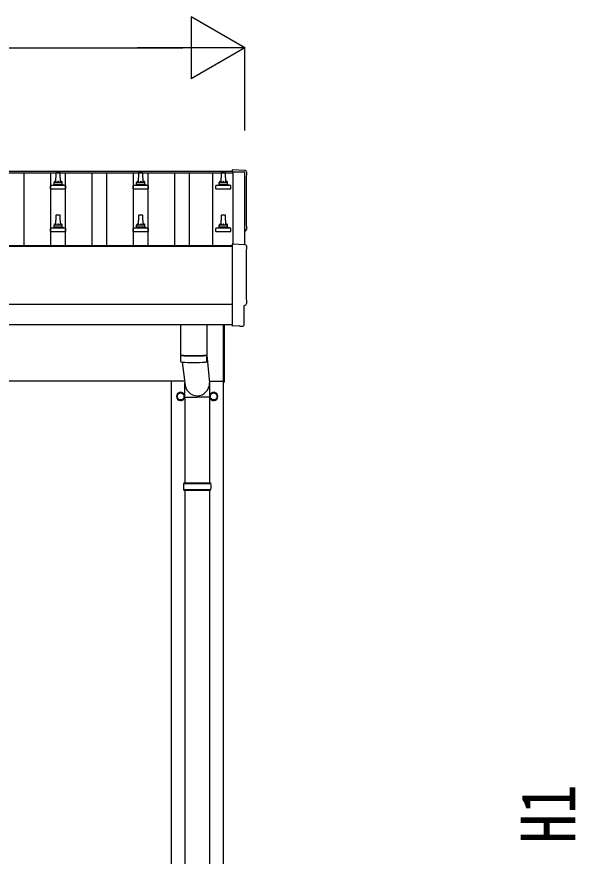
# Model space of a CAD drawing. Units: millimetres, scale not verified. Extents: x -16820 to 16820, y -11880 to 11880.
# Drawn here: x -4018 to -2667, y -7227 to -5194 of the extents above; entities that cross this region are included whole.
import ezdxf
from ezdxf.enums import TextEntityAlignment as Align

# ---------------------------------------------------------------- set-up
doc = ezdxf.new("R2010")
doc.units = ezdxf.units.MM
doc.header["$LTSCALE"] = 60
for name, color, linetype in [('0-4_YKK_13', 4, 'Continuous'), ('0-5_YKK_A1', 4, 'Continuous'), ('0-6_YKK_D', 6, 'Continuous')]:
    doc.layers.add(name, color=color, linetype=linetype)
doc.styles.add('ＭＳ ゴシック', font='')
doc.styles.get('ＭＳ ゴシック').set_extended_font_data('MS Gothic')

msp = doc.modelspace()

# ---------------------------------------------------------------- linework, layer by layer
at = {"layer": '0-4_YKK_13'}
for p, q in [((-3923.06, -5571.89), (-3923.79, -5595.42)), ((-3913.52, -5570.92), (-3922.06, -5570.92)), ((-3911.79, -5595.42), (-3912.52, -5571.89)), ((-3723.06, -5571.89), (-3723.79, -5595.42)), ((-3713.52, -5570.92), (-3722.06, -5570.92)), ((-3711.79, -5595.42), (-3712.52, -5571.89)), ((-3523.06, -5571.89), (-3523.79, -5595.42)), ((-3513.52, -5570.92), (-3522.06, -5570.92)), ((-3511.79, -5595.42), (-3512.52, -5571.89)), ((-3936.04, -5610.92), (-3936.04, -5603.2)), ((-3936.04, -5610.92), (-3899.54, -5610.92)), ((-3899.92, -5602.42), (-3935.66, -5602.42)), ((-3935.27, -5602.23), (-3928.55, -5600.6)), ((-3907.41, -5600.42), (-3928.17, -5600.42)), ((-3927.79, -5599.63), (-3927.79, -5595.42)), ((-3908.79, -5595.42), (-3926.79, -5595.42)), ((-3907.79, -5599.63), (-3907.79, -5595.42)), ((-3900.3, -5602.23), (-3907.02, -5600.6)), ((-3899.54, -5610.92), (-3899.54, -5603.2)), ((-3736.04, -5610.92), (-3736.04, -5603.2)), ((-3736.04, -5610.92), (-3699.54, -5610.92)), ((-3699.92, -5602.42), (-3735.66, -5602.42)), ((-3735.27, -5602.23), (-3728.55, -5600.6)), ((-3707.41, -5600.42), (-3728.17, -5600.42)), ((-3727.79, -5599.63), (-3727.79, -5595.42)), ((-3708.79, -5595.42), (-3726.79, -5595.42)), ((-3707.79, -5599.63), (-3707.79, -5595.42)), ((-3700.3, -5602.23), (-3707.02, -5600.6)), ((-3699.54, -5610.92), (-3699.54, -5603.2)), ((-3536.04, -5610.92), (-3536.04, -5603.2)), ((-3536.04, -5610.92), (-3499.54, -5610.92)), ((-3499.92, -5602.42), (-3535.66, -5602.42)), ((-3535.27, -5602.23), (-3528.55, -5600.6)), ((-3507.41, -5600.42), (-3528.17, -5600.42)), ((-3527.79, -5599.63), (-3527.79, -5595.42)), ((-3508.79, -5595.42), (-3526.79, -5595.42)), ((-3507.79, -5599.63), (-3507.79, -5595.42)), ((-3500.3, -5602.23), (-3507.02, -5600.6)), ((-3499.54, -5610.92), (-3499.54, -5603.2)), ((-3923.06, -5675.23), (-3923.79, -5698.75)), ((-3913.52, -5674.25), (-3922.06, -5674.25)), ((-3911.79, -5698.75), (-3912.52, -5675.23)), ((-3723.06, -5675.23), (-3723.79, -5698.75)), ((-3713.52, -5674.25), (-3722.06, -5674.25)), ((-3711.79, -5698.75), (-3712.52, -5675.23)), ((-3523.06, -5675.23), (-3523.79, -5698.75)), ((-3513.52, -5674.25), (-3522.06, -5674.25)), ((-3511.79, -5698.75), (-3512.52, -5675.23)), ((-3936.04, -5714.25), (-3936.04, -5706.54)), ((-3899.92, -5705.75), (-3935.66, -5705.75)), ((-3935.27, -5705.57), (-3928.55, -5703.94)), ((-3907.41, -5703.75), (-3928.17, -5703.75)), ((-3927.79, -5702.96), (-3927.79, -5698.75)), ((-3908.79, -5698.75), (-3926.79, -5698.75)), ((-3907.79, -5702.96), (-3907.79, -5698.75)), ((-3900.3, -5705.57), (-3907.02, -5703.94)), ((-3899.54, -5714.25), (-3899.54, -5706.54)), ((-3736.04, -5714.25), (-3736.04, -5706.54)), ((-3699.92, -5705.75), (-3735.66, -5705.75)), ((-3735.27, -5705.57), (-3728.55, -5703.94)), ((-3707.41, -5703.75), (-3728.17, -5703.75)), ((-3727.79, -5702.96), (-3727.79, -5698.75)), ((-3708.79, -5698.75), (-3726.79, -5698.75)), ((-3707.79, -5702.96), (-3707.79, -5698.75)), ((-3700.3, -5705.57), (-3707.02, -5703.94)), ((-3699.54, -5714.25), (-3699.54, -5706.54)), ((-3536.04, -5714.25), (-3536.04, -5706.54)), ((-3499.92, -5705.75), (-3535.66, -5705.75)), ((-3535.27, -5705.57), (-3528.55, -5703.94)), ((-3507.41, -5703.75), (-3528.17, -5703.75)), ((-3527.79, -5702.96), (-3527.79, -5698.75)), ((-3508.79, -5698.75), (-3526.79, -5698.75)), ((-3507.79, -5702.96), (-3507.79, -5698.75)), ((-3500.3, -5705.57), (-3507.02, -5703.94)), ((-3499.54, -5714.25), (-3499.54, -5706.54)), ((-3936.04, -5714.25), (-3899.54, -5714.25)), ((-3736.04, -5714.25), (-3699.54, -5714.25)), ((-3536.04, -5714.25), (-3499.54, -5714.25)), ((-3621.79, -5940.11), (-3621.79, -6013.16)), ((-3557.79, -5940.11), (-3557.79, -6013.16)), ((-3517.79, -6078.85), (-3517.79, -5940.11)), ((-3515.79, -5940.11), (-3515.79, -6078.85)), ((-3496.79, -5942.13), (-3496.79, -5943.14)), ((-3477.16, -5943.14), (-3470.24, -5942.77)), ((-3621.82, -6014.16), (-3621.59, -6027.14)), ((-3617.31, -6013.44), (-3617.3, -6014.44)), ((-3562.26, -6013.44), (-3562.28, -6014.44)), ((-3557.99, -6027.14), (-3557.76, -6014.16)), ((-3557.79, -6013.59), (-3551.23, -6080.25)), ((-3617.49, -6030.37), (-3611.35, -6080.25)), ((-3611.44, -6114.92), (-3611.44, -6080.25)), ((-3551.14, -6114.92), (-3551.14, -6080.25)), ((-3517.79, -6078.85), (-3515.79, -6078.85)), ((-3629.89, -6113.1), (-3629.79, -6113.1)), ((-3629.89, -6113.6), (-3629.79, -6113.6)), ((-3611.44, -6114.92), (-3581.29, -6114.92)), ((-3611.29, -6114.92), (-3611.29, -6322.35)), ((-3551.14, -6114.92), (-3581.29, -6114.92)), ((-3551.29, -6114.92), (-3551.29, -6322.35)), ((-3549.89, -6113.1), (-3549.79, -6113.1)), ((-3549.89, -6113.6), (-3549.79, -6113.6)), ((-3613.29, -6322.35), (-3549.29, -6322.35)), ((-3613.29, -6322.35), (-3613.29, -6324.35)), ((-3549.29, -6322.35), (-3549.29, -6324.35)), ((-3614.29, -6324.35), (-3548.29, -6324.35)), ((-3614.29, -6338.35), (-3548.29, -6338.35)), ((-3613.29, -6340.35), (-3613.29, -6338.35)), ((-3613.29, -6340.35), (-3549.29, -6340.35)), ((-3611.29, -6340.35), (-3611.29, -7272.35)), ((-3551.29, -6340.35), (-3551.29, -7272.35)), ((-3549.29, -6340.35), (-3549.29, -6338.35))]:
    msp.add_line(p, q, dxfattribs=at)
for points in [[(-3465.22, -5566.5), (-3496.79, -5564.85), (-3496.79, -5568.9)], [(-3465.22, -5745.93), (-3496.79, -5744.28), (-3496.79, -5942.13)], [(-3467.4, -5939.78), (-3467.4, -5892.75), (-3466.8, -5892.75)], [(-3477.9, -5942.86), (-3478.56, -5942.23), (-3496.79, -5943.14)]]:
    msp.add_lwpolyline(points, dxfattribs=at)
for points in [[(-3621.29, -6103.53), (-3612.79, -6108.44), (-3612.79, -6118.25), (-3621.29, -6123.16), (-3629.79, -6118.25), (-3629.79, -6108.44)], [(-3541.29, -6103.53), (-3532.79, -6108.44), (-3532.79, -6118.25), (-3541.29, -6123.16), (-3549.79, -6118.25), (-3549.79, -6108.44)]]:
    msp.add_lwpolyline(points, close=True, dxfattribs=at)
for centre in [(-3621.29, -6113.35), (-3541.29, -6113.35)]:
    msp.add_circle(centre, 8.5, dxfattribs=at)
for centre, radius, start, end in [((-3922.06, -5571.92), 1, 90, 178.60509), ((-3913.52, -5571.92), 1, 1.39491, 90), ((-3722.06, -5571.92), 1, 90, 178.60509), ((-3713.52, -5571.92), 1, 1.39491, 90), ((-3522.06, -5571.92), 1, 90, 178.60509), ((-3513.52, -5571.92), 1, 1.39491, 90), ((-3935.04, -5603.2), 1, 103.62699, 180), ((-3928.79, -5599.63), 1, 283.62699, 0), ((-3923.7, -5596.05), 4.13, 90, 171.17633), ((-3926.79, -5596.42), 1, 90, 180), ((-3914.46, -5595.42), 4.83, 133.60282, 180), ((-3921.12, -5595.42), 4.83, 0, 46.39718), ((-3911.87, -5596.05), 4.13, 8.82367, 90), ((-3908.79, -5596.42), 1, 0, 90), ((-3906.79, -5599.63), 1, 180, 256.37301), ((-3900.54, -5603.2), 1, 0, 76.37301), ((-3735.04, -5603.2), 1, 103.62699, 180), ((-3728.79, -5599.63), 1, 283.62699, 0), ((-3723.7, -5596.05), 4.13, 90, 171.17633), ((-3726.79, -5596.42), 1, 90, 180), ((-3714.46, -5595.42), 4.83, 133.60282, 180), ((-3721.12, -5595.42), 4.83, 0, 46.39718), ((-3711.87, -5596.05), 4.13, 8.82367, 90), ((-3708.79, -5596.42), 1, 0, 90), ((-3706.79, -5599.63), 1, 180, 256.37301), ((-3700.54, -5603.2), 1, 0, 76.37301), ((-3535.04, -5603.2), 1, 103.62699, 180), ((-3528.79, -5599.63), 1, 283.62699, 0), ((-3523.7, -5596.05), 4.13, 90, 171.17633), ((-3526.79, -5596.42), 1, 90, 180), ((-3514.46, -5595.42), 4.83, 133.60282, 180), ((-3521.12, -5595.42), 4.83, 0, 46.39718), ((-3511.87, -5596.05), 4.13, 8.82367, 90), ((-3508.79, -5596.42), 1, 0, 90), ((-3506.79, -5599.63), 1, 180, 256.37301), ((-3500.54, -5603.2), 1, 0, 76.37301), ((-3922.06, -5675.25), 1, 90, 178.60509), ((-3913.52, -5675.25), 1, 1.39491, 90), ((-3722.06, -5675.25), 1, 90, 178.60509), ((-3713.52, -5675.25), 1, 1.39491, 90), ((-3522.06, -5675.25), 1, 90, 178.60509), ((-3513.52, -5675.25), 1, 1.39491, 90), ((-3935.04, -5706.54), 1, 103.62699, 180), ((-3928.79, -5702.96), 1, 283.62699, 0), ((-3923.7, -5699.38), 4.13, 90, 171.17633), ((-3926.79, -5699.75), 1, 90, 180), ((-3914.46, -5698.75), 4.83, 133.60282, 180), ((-3921.12, -5698.75), 4.83, 0, 46.39718), ((-3911.87, -5699.38), 4.13, 8.82367, 90), ((-3908.79, -5699.75), 1, 0, 90), ((-3906.79, -5702.96), 1, 180, 256.37301), ((-3900.54, -5706.54), 1, 0, 76.37301), ((-3735.04, -5706.54), 1, 103.62699, 180), ((-3728.79, -5702.96), 1, 283.62699, 0), ((-3723.7, -5699.38), 4.13, 90, 171.17633), ((-3726.79, -5699.75), 1, 90, 180), ((-3714.46, -5698.75), 4.83, 133.60282, 180), ((-3721.12, -5698.75), 4.83, 0, 46.39718), ((-3711.87, -5699.38), 4.13, 8.82367, 90), ((-3708.79, -5699.75), 1, 0, 90), ((-3706.79, -5702.96), 1, 180, 256.37301), ((-3700.54, -5706.54), 1, 0, 76.37301), ((-3535.04, -5706.54), 1, 103.62699, 180), ((-3528.79, -5702.96), 1, 283.62699, 0), ((-3523.7, -5699.38), 4.13, 90, 171.17633), ((-3526.79, -5699.75), 1, 90, 180), ((-3514.46, -5698.75), 4.83, 133.60282, 180), ((-3521.12, -5698.75), 4.83, 0, 46.39718), ((-3511.87, -5699.38), 4.13, 8.82367, 90), ((-3508.79, -5699.75), 1, 0, 90), ((-3506.79, -5702.96), 1, 180, 256.37301), ((-3500.54, -5706.54), 1, 0, 76.37301), ((-3589.79, -5533.43), 480.8, 266.18381, 273.81619), ((-3589.79, -5534.43), 480.8, 266.18381, 273.81619), ((-3618.17, -6026.91), 3.43, 183.90213, 262.99006), ((-3589.78, -5511.45), 519.67, 266.82198, 273.17643), ((-3561.41, -6026.91), 3.43, 277.08355, 356.08693), ((-3621.29, -6113.35), 10, 9.93637, 350.95677), ((-3621.29, -6113.35), 8.6, 171.25399, 178.33419), ((-3621.29, -6113.35), 8.6, 181.66581, 188.74601), ((-3621.29, -6113.35), 8.6, 111.25399, 128.74601), ((-3621.29, -6113.35), 8.6, 51.25399, 68.74601), ((-3621.29, -6113.35), 8.6, 351.25399, 8.74601), ((-3541.29, -6113.35), 10, 189.04323, 170.06363), ((-3541.29, -6113.35), 8.6, 171.25399, 178.33419), ((-3541.29, -6113.35), 8.6, 181.66581, 188.74601), ((-3541.29, -6113.35), 8.6, 111.25399, 128.74601), ((-3541.29, -6113.35), 8.6, 51.25399, 68.74601), ((-3541.29, -6113.35), 8.6, 351.25399, 8.74601), ((-3621.29, -6113.35), 8.6, 231.25399, 248.74601), ((-3621.29, -6113.35), 8.6, 291.25399, 308.74601), ((-3541.29, -6113.35), 8.6, 231.25399, 248.74601), ((-3541.29, -6113.35), 8.6, 291.25399, 308.74601), ((-3565.54, -6331.35), 49.25, 171.82876, 180.00002), ((-3565.54, -6331.35), 49.25, 180.00002, 188.17127), ((-3597.04, -6331.35), 49.25, 359.99998, 8.17124), ((-3597.04, -6331.35), 49.25, 351.82873, 359.99998)]:
    msp.add_arc(centre, radius, start, end, dxfattribs=at)
for centre, major_axis, ratio, start_param, end_param in [((-3465.37, -5569.49), (3, 0), 0.99863, 6.2683889, 7.8016218), ((1300.49, -5639.92), (-4763.38, 0), 0.99863, 6.2683889, 6.2976778), ((-3466.8, -5708.92), (4.41, 0), 0.99863, 4.9411535, 6.2976778), ((-3465.37, -5748.93), (3, 0), 0.99863, 6.2683889, 7.8016218), ((1300.49, -5819.35), (-4763.38, 0), 0.99863, 6.2683889, 6.2976778), ((-3466.8, -5888.35), (4.41, 0), 0.99863, 4.712389, 6.2976778), ((-3477.21, -5942.14), (0.727, -0.69), 0.9974, 4.712389, 5.5252311), ((-3470.4, -5939.78), (2.18, -2.07), 0.9974, 5.5252311, 7.0411395), ((-3581.29, -6080.25), (0, -31.56), 0.952301, 4.712389, 7.8539816)]:
    msp.add_ellipse(centre, major_axis=major_axis, ratio=ratio, start_param=start_param, end_param=end_param, dxfattribs=at)
at = {"layer": '0-5_YKK_A1'}
for p, q in [((-3494.79, -5568.9), (-8895.29, -5568.9)), ((-3494.79, -5568.9), (-3494.79, -5572.49)), ((-3494.79, -5569.86), (-3494.79, -5744.38)), ((-3465.79, -5569.86), (-3494.79, -5569.86)), ((-3465.79, -5745.9), (-3465.79, -5569.86)), ((-3494.79, -5572.49), (-8917.79, -5572.49)), ((-4000.29, -5748.51), (-4000.29, -5572.49)), ((-3935.29, -5748.51), (-3935.29, -5572.49)), ((-3900.29, -5748.51), (-3900.29, -5572.49)), ((-3835.29, -5748.51), (-3835.29, -5572.49)), ((-3800.29, -5748.51), (-3800.29, -5572.49)), ((-3735.29, -5748.51), (-3735.29, -5572.49)), ((-3700.29, -5748.51), (-3700.29, -5572.49)), ((-3635.29, -5748.51), (-3635.29, -5572.49)), ((-3600.29, -5748.51), (-3600.29, -5572.49)), ((-3544.29, -5572.49), (-3544.29, -5748.51)), ((-3496.79, -5750.4), (-8938.79, -5750.4)), ((-3496.79, -5748.51), (-8895.29, -5748.51)), ((-8895.29, -5890.29), (-3496.79, -5890.29)), ((-3496.79, -5940.11), (-8895.29, -5940.11)), ((-3611.83, -6076.35), (-8902.79, -6076.35)), ((-3643.79, -8931.35), (-3643.79, -6076.35)), ((-3551.62, -6076.35), (-3517.79, -6076.35)), ((-3518.79, -6076.35), (-3518.79, -8931.35))]:
    msp.add_line(p, q, dxfattribs=at)
at = {"layer": '0-6_YKK_D'}
for p, q in [((-3465.79, -5268.9), (-3595.69, -5193.9)), ((-3595.69, -5193.9), (-3595.69, -5343.9)), ((-14219.79, -5268.9), (-3615.79, -5268.9)), ((-3465.79, -5268.9), (-3725.6, -5268.9)), ((-3465.79, -5268.9), (-3595.69, -5343.9)), ((-3465.79, -5468.9), (-3465.79, -5267.9))]:
    msp.add_line(p, q, dxfattribs=at)

# ---------------------------------------------------------------- texts
at = {"layer": '0-6_YKK_D', "style": 'ＭＳ ゴシック', "width": 0.8}
msp.add_text('H1', height=132, rotation=90, dxfattribs=at).set_placement((-2627.11, -7196.47), align=Align.BOTTOM_LEFT)

doc.saveas('drawing.dxf')
